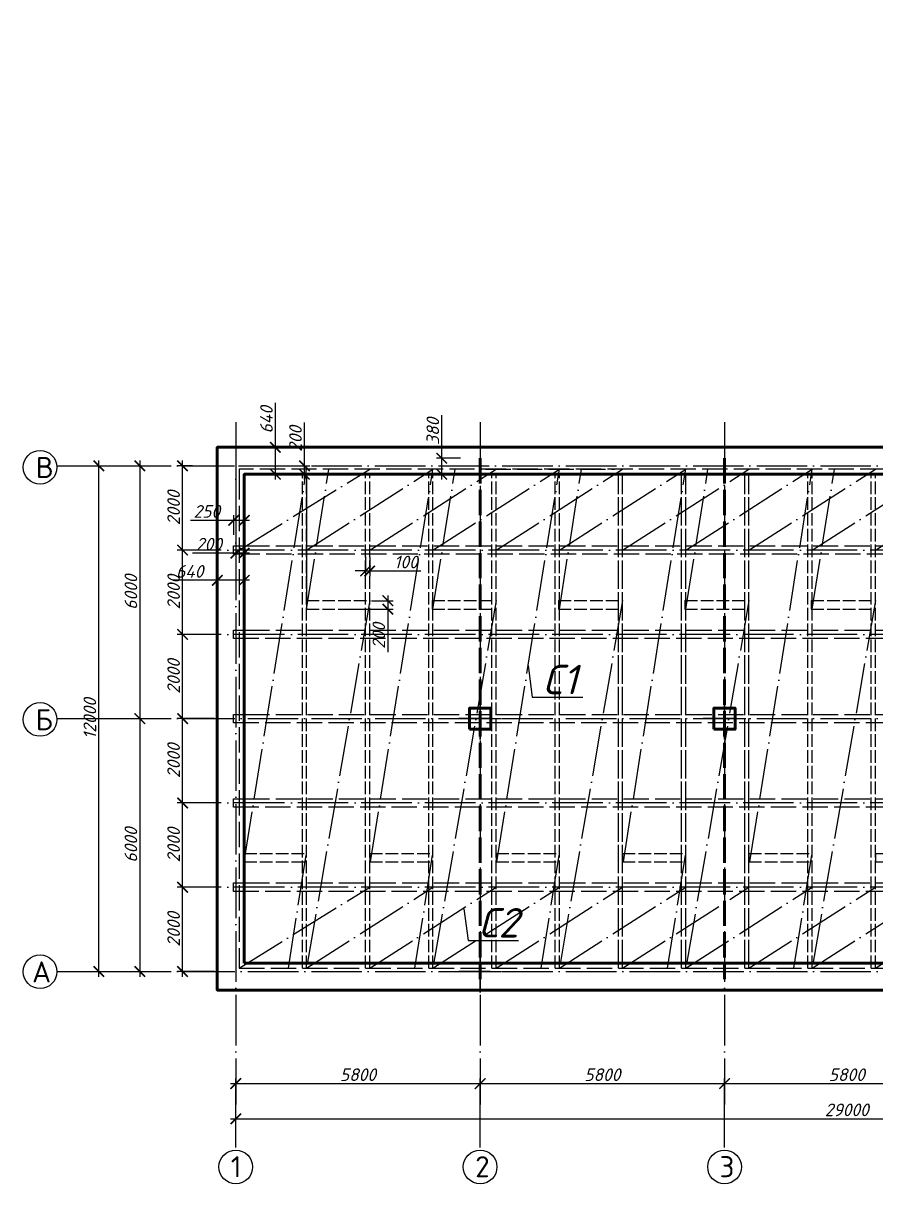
# Model space of a CAD drawing. Header units: millimetres. Extents: x -258556 to -95372, y 16759 to 83244.
# Drawn here: x -129344.4 to -129142.1, y 40886.6 to 41162 of the extents above; entities that cross this region are included whole.
import ezdxf

# ---------------------------------------------------------------- set-up
doc = ezdxf.new("R2010")
doc.units = ezdxf.units.MM
doc.header["$LTSCALE"] = 0.5
doc.linetypes.add('ACAD_ISO02W100', pattern=[15, 12, -3])
doc.linetypes.add('ACAD_ISO04W100', pattern=[30, 24, -3, 0, -3])
for name, color, linetype in [('оси', 7, 'ACAD_ISO04W100'), ('размеры', 7, 'Continuous'), ('Штриховка', 7, 'ACAD_ISO02W100')]:
    doc.layers.add(name, color=color, linetype=linetype)
doc.layers.add('ТОЛСТЫЕ', color=1, linetype='Continuous', lineweight=50)
doc.layers.add('ТОНКИЕе', color=7, linetype='Continuous', lineweight=25)
doc.styles.add('Наклонный', font='isocpeur.ttf', dxfattribs={"oblique": 15, "height": 3})
doc.styles.add('Наклонный 5', font='isocpeur.ttf', dxfattribs={"oblique": 15, "height": 7})
doc.dimstyles.new('СТРОИТЕЛЬНЫЙ', dxfattribs={"dimtxt": 3.5, "dimasz": 2.5, "dimexe": 1.25, "dimexo": 0.625, "dimtad": 1, "dimdec": 0, "dimlfac": 100, "dimdsep": 46, "dimtxsty": 'Наклонный', "dimblk1": 'ARCHTICK', "dimblk2": 'ARCHTICK', "dimsah": 1, "dimcen": 0, "dimdle": 1.25, "dimadec": 0, "dimazin": 0, "dimtfac": 0.75, "dimtdec": 0, "dimtmove": 0, "dimatfit": 3, "dimldrblk": 'ARCHTICK', "dimfxl": 1, "dimtolj": 1, "dimtzin": 0, "dimarcsym": 0})

# ---------------------------------------------------------------- blocks, each defined once
blk = doc.blocks.new('_ArchTick')
at = {"color": 0, "linetype": 'ByBlock', "const_width": 0.15}
blk.add_lwpolyline([(-0.5, -0.5), (0.5, 0.5)], dxfattribs=at)
blk = doc.blocks.new('*D661')
at = {"layer": 'Defpoints', "color": 0, "transparency": 16777216}
for p in [(-129245.06, 41058.77), (-129239.95, 41058.77), (-129239.95, 41054.97)]:
    blk.add_point(p, dxfattribs=at)
at = {"layer": 'размеры', "color": 0, "lineweight": -2, "transparency": 16777216}
for p, q in [((-129245.06, 41058.77), (-129245.06, 41069.03)), ((-129240.58, 41058.77), (-129246.31, 41058.77)), ((-129245.06, 41053.72), (-129245.06, 41058.77)), ((-129240.58, 41054.97), (-129246.31, 41054.97))]:
    blk.add_line(p, q, dxfattribs=at)
at = {"layer": 'размеры', "color": 0, "lineweight": -2, "transparency": 16777216, "xscale": 2.5, "yscale": 2.5, "zscale": 2.5}
for p, rotation in [((-129245.06, 41058.77), 90), ((-129245.06, 41054.97), 270)]:
    blk.add_blockref('_ArchTick', p, dxfattribs=dict(at, rotation=rotation))
at = {"layer": 'размеры', "color": 0, "transparency": 16777216, "insert": (-129247.18, 41065.15), "char_height": 3, "attachment_point": 5, "rotation": 90, "style": 'Наклонный'}
blk.add_mtext('\\A1;380', dxfattribs=at)
blk = doc.blocks.new('*D675')
at = {"layer": 'Defpoints', "color": 0, "transparency": 16777216}
for p in [(-129298.35, 41061.37), (-129284.55, 41061.37), (-129291.95, 41054.97)]:
    blk.add_point(p, dxfattribs=at)
at = {"layer": 'размеры', "color": 0, "lineweight": -2, "transparency": 16777216}
for p, q in [((-129284.55, 41061.37), (-129284.55, 41071.93)), ((-129297.73, 41061.37), (-129283.3, 41061.37)), ((-129284.55, 41053.72), (-129284.55, 41061.37)), ((-129291.33, 41054.97), (-129283.3, 41054.97))]:
    blk.add_line(p, q, dxfattribs=at)
at = {"layer": 'размеры', "color": 0, "lineweight": -2, "transparency": 16777216, "xscale": 2.5, "yscale": 2.5, "zscale": 2.5}
for p, rotation in [((-129284.55, 41061.37), 90), ((-129284.55, 41054.97), 270)]:
    blk.add_blockref('_ArchTick', p, dxfattribs=dict(at, rotation=rotation))
at = {"layer": 'размеры', "color": 0, "transparency": 16777216, "insert": (-129286.67, 41067.9), "char_height": 3, "attachment_point": 5, "rotation": 90, "style": 'Наклонный'}
blk.add_mtext('\\A1;640', dxfattribs=at)
blk = doc.blocks.new('*D676')
at = {"layer": 'Defpoints', "color": 0, "transparency": 16777216}
for p in [(-129293.95, 41056.97), (-129277.65, 41056.97), (-129291.33, 41054.97)]:
    blk.add_point(p, dxfattribs=at)
at = {"layer": 'размеры', "color": 0, "lineweight": -2, "transparency": 16777216}
for p, q in [((-129277.65, 41056.97), (-129277.65, 41067.23)), ((-129293.33, 41056.97), (-129276.4, 41056.97)), ((-129277.65, 41053.72), (-129277.65, 41056.97)), ((-129290.7, 41054.97), (-129276.4, 41054.97))]:
    blk.add_line(p, q, dxfattribs=at)
at = {"layer": 'размеры', "color": 0, "lineweight": -2, "transparency": 16777216, "xscale": 2.5, "yscale": 2.5, "zscale": 2.5}
for p, rotation in [((-129277.65, 41056.97), 90), ((-129277.65, 41054.97), 270)]:
    blk.add_blockref('_ArchTick', p, dxfattribs=dict(at, rotation=rotation))
at = {"layer": 'размеры', "color": 0, "transparency": 16777216, "insert": (-129279.77, 41063.35), "char_height": 3, "attachment_point": 5, "rotation": 90, "style": 'Наклонный'}
blk.add_mtext('\\A1;200', dxfattribs=at)
blk = doc.blocks.new('*D660')
at = {"layer": 'Defpoints', "color": 0, "transparency": 16777216}
for p in [(-129294.45, 41044.03), (-129294.45, 41039.97), (-129291.95, 41039.97)]:
    blk.add_point(p, dxfattribs=at)
at = {"layer": 'размеры', "color": 0, "lineweight": -2, "transparency": 16777216}
for p, q in [((-129294.45, 41044.03), (-129304.71, 41044.03)), ((-129294.45, 41040.6), (-129294.45, 41045.28)), ((-129290.7, 41044.03), (-129294.45, 41044.03)), ((-129291.95, 41040.6), (-129291.95, 41045.28))]:
    blk.add_line(p, q, dxfattribs=at)
at = {"layer": 'размеры', "color": 0, "lineweight": -2, "transparency": 16777216, "xscale": 2.5, "yscale": 2.5, "zscale": 2.5, "rotation": 180}
blk.add_blockref('_ArchTick', (-129294.45, 41044.03), dxfattribs=at)
at = {"layer": 'размеры', "color": 0, "lineweight": -2, "transparency": 16777216, "xscale": 2.5, "yscale": 2.5, "zscale": 2.5}
blk.add_blockref('_ArchTick', (-129291.95, 41044.03), dxfattribs=at)
at = {"layer": 'размеры', "color": 0, "transparency": 16777216, "insert": (-129300.83, 41046.16), "char_height": 3, "attachment_point": 5, "style": 'Наклонный'}
blk.add_mtext('\\A1;250', dxfattribs=at)
blk = doc.blocks.new('*D677')
at = {"layer": 'Defpoints', "color": 0, "transparency": 16777216}
for p in [(-129293.95, 41056.97), (-129291.95, 41054.97), (-129293.95, 41036.25)]:
    blk.add_point(p, dxfattribs=at)
at = {"layer": 'размеры', "color": 0, "lineweight": -2, "transparency": 16777216}
for p, q in [((-129293.95, 41056.35), (-129293.95, 41035)), ((-129291.95, 41054.35), (-129291.95, 41035)), ((-129293.95, 41036.25), (-129304.21, 41036.25)), ((-129290.7, 41036.25), (-129293.95, 41036.25))]:
    blk.add_line(p, q, dxfattribs=at)
at = {"layer": 'размеры', "color": 0, "lineweight": -2, "transparency": 16777216, "xscale": 2.5, "yscale": 2.5, "zscale": 2.5, "rotation": 180}
blk.add_blockref('_ArchTick', (-129293.95, 41036.25), dxfattribs=at)
at = {"layer": 'размеры', "color": 0, "lineweight": -2, "transparency": 16777216, "xscale": 2.5, "yscale": 2.5, "zscale": 2.5}
blk.add_blockref('_ArchTick', (-129291.95, 41036.25), dxfattribs=at)
at = {"layer": 'размеры', "color": 0, "transparency": 16777216, "insert": (-129300.33, 41038.38), "char_height": 3, "attachment_point": 5, "style": 'Наклонный'}
blk.add_mtext('\\A1;200', dxfattribs=at)
blk = doc.blocks.new('*D678')
at = {"layer": 'Defpoints', "color": 0, "transparency": 16777216}
for p in [(-129176.7, 41306.91), (-129171.29, 41306.91), (-129176.7, 41300.91), (-129298.35, 41056.97), (-129291.95, 41054.97), (-129298.35, 41029.8)]:
    blk.add_point(p, dxfattribs=at)
at = {"layer": 'размеры', "color": 0, "lineweight": -2, "transparency": 16777216}
for p, q in [((-129171.29, 41306.91), (-129171.29, 41327.74)), ((-129176.08, 41306.91), (-129170.04, 41306.91)), ((-129171.29, 41299.66), (-129171.29, 41306.91)), ((-129176.08, 41300.91), (-129170.04, 41300.91)), ((-129298.35, 41056.35), (-129298.35, 41028.55)), ((-129291.95, 41054.35), (-129291.95, 41028.55)), ((-129298.35, 41029.8), (-129308.91, 41029.8)), ((-129290.7, 41029.8), (-129298.35, 41029.8))]:
    blk.add_line(p, q, dxfattribs=at)
at = {"layer": 'размеры', "color": 0, "lineweight": -2, "transparency": 16777216, "xscale": 2.5, "yscale": 2.5, "zscale": 2.5}
for p, rotation in [((-129171.29, 41306.91), 90), ((-129171.29, 41300.91), 270), ((-129298.35, 41029.8), 180)]:
    blk.add_blockref('_ArchTick', p, dxfattribs=dict(at, rotation=rotation))
blk.add_blockref('_ArchTick', (-129291.95, 41029.8), dxfattribs=at)
at = {"layer": 'размеры', "color": 0, "transparency": 16777216, "insert": (-129173.42, 41318.58), "char_height": 3, "attachment_point": 5, "rotation": 90, "style": 'Наклонный'}
blk.add_mtext('\\A1;h{\\H0.7x;\\S^ глб;}=600', dxfattribs=at)
at = {"layer": 'размеры', "color": 0, "transparency": 16777216, "insert": (-129304.88, 41031.92), "char_height": 3, "attachment_point": 5, "style": 'Наклонный'}
blk.add_mtext('\\A1;640', dxfattribs=at)
blk = doc.blocks.new('*D667')
at = {"layer": 'Defpoints', "color": 0, "transparency": 16777216}
for p in [(-129235.95, 40910.36), (-129293.95, 40894.59), (-129235.95, 40894.59)]:
    blk.add_point(p, dxfattribs=at)
at = {"layer": 'размеры', "color": 0, "lineweight": -2, "transparency": 16777216}
for p, q in [((-129293.95, 40895.22), (-129293.95, 40911.61)), ((-129235.95, 40895.22), (-129235.95, 40911.61)), ((-129295.2, 40910.36), (-129234.7, 40910.36))]:
    blk.add_line(p, q, dxfattribs=at)
at = {"layer": 'размеры', "color": 0, "lineweight": -2, "transparency": 16777216, "xscale": 2.5, "yscale": 2.5, "zscale": 2.5, "rotation": 180}
blk.add_blockref('_ArchTick', (-129293.95, 40910.36), dxfattribs=at)
at = {"layer": 'размеры', "color": 0, "lineweight": -2, "transparency": 16777216, "xscale": 2.5, "yscale": 2.5, "zscale": 2.5}
blk.add_blockref('_ArchTick', (-129235.95, 40910.36), dxfattribs=at)
at = {"layer": 'размеры', "color": 0, "transparency": 16777216, "insert": (-129264.95, 40912.48), "char_height": 3, "attachment_point": 5, "style": 'Наклонный'}
blk.add_mtext('\\A1;5800', dxfattribs=at)
blk = doc.blocks.new('*D668')
at = {"layer": 'Defpoints', "color": 0, "transparency": 16777216}
for p in [(-129235.95, 40910.36), (-129177.95, 40910.36), (-129177.95, 40894.59)]:
    blk.add_point(p, dxfattribs=at)
at = {"layer": 'размеры', "color": 0, "lineweight": -2, "transparency": 16777216}
for p, q in [((-129235.95, 40910.98), (-129235.95, 40911.61)), ((-129177.95, 40895.22), (-129177.95, 40911.61)), ((-129237.2, 40910.36), (-129176.7, 40910.36))]:
    blk.add_line(p, q, dxfattribs=at)
at = {"layer": 'размеры', "color": 0, "lineweight": -2, "transparency": 16777216, "xscale": 2.5, "yscale": 2.5, "zscale": 2.5, "rotation": 180}
blk.add_blockref('_ArchTick', (-129235.95, 40910.36), dxfattribs=at)
at = {"layer": 'размеры', "color": 0, "lineweight": -2, "transparency": 16777216, "xscale": 2.5, "yscale": 2.5, "zscale": 2.5}
blk.add_blockref('_ArchTick', (-129177.95, 40910.36), dxfattribs=at)
at = {"layer": 'размеры', "color": 0, "transparency": 16777216, "insert": (-129206.95, 40912.48), "char_height": 3, "attachment_point": 5, "style": 'Наклонный'}
blk.add_mtext('\\A1;5800', dxfattribs=at)
blk = doc.blocks.new('*D669')
at = {"layer": 'Defpoints', "color": 0, "transparency": 16777216}
for p in [(-129119.95, 40910.36), (-129177.95, 40900.57), (-129119.95, 40894.59)]:
    blk.add_point(p, dxfattribs=at)
at = {"layer": 'размеры', "color": 0, "lineweight": -2, "transparency": 16777216}
for p, q in [((-129177.95, 40901.2), (-129177.95, 40911.61)), ((-129119.95, 40895.22), (-129119.95, 40911.61)), ((-129179.2, 40910.36), (-129118.7, 40910.36))]:
    blk.add_line(p, q, dxfattribs=at)
at = {"layer": 'размеры', "color": 0, "lineweight": -2, "transparency": 16777216, "xscale": 2.5, "yscale": 2.5, "zscale": 2.5, "rotation": 180}
blk.add_blockref('_ArchTick', (-129177.95, 40910.36), dxfattribs=at)
at = {"layer": 'размеры', "color": 0, "lineweight": -2, "transparency": 16777216, "xscale": 2.5, "yscale": 2.5, "zscale": 2.5}
blk.add_blockref('_ArchTick', (-129119.95, 40910.36), dxfattribs=at)
at = {"layer": 'размеры', "color": 0, "transparency": 16777216, "insert": (-129148.95, 40912.48), "char_height": 3, "attachment_point": 5, "style": 'Наклонный'}
blk.add_mtext('\\A1;5800', dxfattribs=at)
blk = doc.blocks.new('*D681')
at = {"layer": 'Defpoints', "color": 0, "transparency": 16777216}
for p in [(-129336.41, 41056.97), (-129336.4, 40996.97), (-129316.72, 40996.97)]:
    blk.add_point(p, dxfattribs=at)
at = {"layer": 'размеры', "color": 0, "lineweight": -2, "transparency": 16777216}
for p, q in [((-129335.79, 41056.97), (-129315.47, 41056.97)), ((-129316.72, 41058.22), (-129316.72, 40995.72)), ((-129335.78, 40996.97), (-129315.47, 40996.97))]:
    blk.add_line(p, q, dxfattribs=at)
at = {"layer": 'размеры', "color": 0, "lineweight": -2, "transparency": 16777216, "xscale": 2.5, "yscale": 2.5, "zscale": 2.5}
for p, rotation in [((-129316.72, 41056.97), 90), ((-129316.72, 40996.97), 270)]:
    blk.add_blockref('_ArchTick', p, dxfattribs=dict(at, rotation=rotation))
at = {"layer": 'размеры', "color": 0, "transparency": 16777216, "insert": (-129318.84, 41026.97), "char_height": 3, "attachment_point": 5, "rotation": 90, "style": 'Наклонный'}
blk.add_mtext('\\A1;6000', dxfattribs=at)
blk = doc.blocks.new('*D682')
at = {"layer": 'Defpoints', "color": 0, "transparency": 16777216}
for p in [(-129336.4, 40996.97), (-129336.4, 40936.97), (-129316.72, 40936.97)]:
    blk.add_point(p, dxfattribs=at)
at = {"layer": 'размеры', "color": 0, "lineweight": -2, "transparency": 16777216}
for p, q in [((-129335.78, 40996.97), (-129315.47, 40996.97)), ((-129316.72, 40998.22), (-129316.72, 40935.72)), ((-129335.77, 40936.97), (-129315.47, 40936.97))]:
    blk.add_line(p, q, dxfattribs=at)
at = {"layer": 'размеры', "color": 0, "lineweight": -2, "transparency": 16777216, "xscale": 2.5, "yscale": 2.5, "zscale": 2.5}
for p, rotation in [((-129316.72, 40996.97), 90), ((-129316.72, 40936.97), 270)]:
    blk.add_blockref('_ArchTick', p, dxfattribs=dict(at, rotation=rotation))
at = {"layer": 'размеры', "color": 0, "transparency": 16777216, "insert": (-129318.84, 40966.97), "char_height": 3, "attachment_point": 5, "rotation": 90, "style": 'Наклонный'}
blk.add_mtext('\\A1;6000', dxfattribs=at)
blk = doc.blocks.new('*D674')
at = {"layer": 'Defpoints', "color": 0, "transparency": 16777216}
for p in [(-129003.95, 40902.01), (-129293.95, 40894.59), (-129003.95, 40894.59)]:
    blk.add_point(p, dxfattribs=at)
at = {"layer": 'размеры', "color": 0, "lineweight": -2, "transparency": 16777216}
for p, q in [((-129293.95, 40895.22), (-129293.95, 40903.26)), ((-129003.95, 40895.22), (-129003.95, 40903.26)), ((-129295.2, 40902.01), (-129002.7, 40902.01))]:
    blk.add_line(p, q, dxfattribs=at)
at = {"layer": 'размеры', "color": 0, "lineweight": -2, "transparency": 16777216, "xscale": 2.5, "yscale": 2.5, "zscale": 2.5, "rotation": 180}
blk.add_blockref('_ArchTick', (-129293.95, 40902.01), dxfattribs=at)
at = {"layer": 'размеры', "color": 0, "lineweight": -2, "transparency": 16777216, "xscale": 2.5, "yscale": 2.5, "zscale": 2.5}
blk.add_blockref('_ArchTick', (-129003.95, 40902.01), dxfattribs=at)
at = {"layer": 'размеры', "color": 0, "transparency": 16777216, "insert": (-129148.95, 40904.13), "char_height": 3, "attachment_point": 5, "style": 'Наклонный'}
blk.add_mtext('\\A1;29000', dxfattribs=at)
blk = doc.blocks.new('*D683')
at = {"layer": 'Defpoints', "color": 0, "transparency": 16777216}
for p in [(-129336.41, 41056.97), (-129326.46, 41056.97), (-129262.35, 41024.97), (-129269.75, 41022.97), (-129257.87, 41022.97), (-129336.4, 40936.97)]:
    blk.add_point(p, dxfattribs=at)
at = {"layer": 'размеры', "color": 0, "lineweight": -2, "transparency": 16777216}
for p, q in [((-129335.79, 41056.97), (-129325.21, 41056.97)), ((-129326.46, 40935.72), (-129326.46, 41058.22)), ((-129257.87, 41026.22), (-129257.87, 41022.97)), ((-129261.73, 41024.97), (-129256.62, 41024.97)), ((-129269.13, 41022.97), (-129256.62, 41022.97)), ((-129257.87, 41022.97), (-129257.87, 41012.72)), ((-129335.77, 40936.97), (-129325.21, 40936.97))]:
    blk.add_line(p, q, dxfattribs=at)
at = {"layer": 'размеры', "color": 0, "lineweight": -2, "transparency": 16777216, "xscale": 2.5, "yscale": 2.5, "zscale": 2.5}
for p, rotation in [((-129326.46, 41056.97), 90), ((-129257.87, 41024.97), 90), ((-129257.87, 41022.97), 270), ((-129326.46, 40936.97), 270)]:
    blk.add_blockref('_ArchTick', p, dxfattribs=dict(at, rotation=rotation))
at = {"layer": 'размеры', "color": 0, "transparency": 16777216, "char_height": 3, "attachment_point": 5, "rotation": 90, "style": 'Наклонный'}
for s, insert in [('\\A1;200', (-129260, 41016.6)), ('\\A1;12000', (-129328.58, 40996.97))]:
    blk.add_mtext(s, dxfattribs=dict(at, insert=insert))
blk = doc.blocks.new('*D686')
at = {"layer": 'Defpoints', "color": 0, "transparency": 16777216}
for p in [(-129306.57, 40956.97), (-129303.57, 40956.97), (-129298.35, 40936.97)]:
    blk.add_point(p, dxfattribs=at)
at = {"layer": 'размеры', "color": 0, "lineweight": -2, "transparency": 16777216}
for p, q in [((-129306.57, 40935.72), (-129306.57, 40958.22)), ((-129304.19, 40956.97), (-129307.82, 40956.97)), ((-129298.98, 40936.97), (-129307.82, 40936.97))]:
    blk.add_line(p, q, dxfattribs=at)
at = {"layer": 'размеры', "color": 0, "lineweight": -2, "transparency": 16777216, "xscale": 2.5, "yscale": 2.5, "zscale": 2.5}
for p, rotation in [((-129306.57, 40956.97), 90), ((-129306.57, 40936.97), 270)]:
    blk.add_blockref('_ArchTick', p, dxfattribs=dict(at, rotation=rotation))
at = {"layer": 'размеры', "color": 0, "transparency": 16777216, "insert": (-129308.7, 40946.97), "char_height": 3, "attachment_point": 5, "rotation": 90, "style": 'Наклонный'}
blk.add_mtext('\\A1;2000', dxfattribs=at)
blk = doc.blocks.new('*D665')
at = {"layer": 'Defpoints', "color": 0, "transparency": 16777216}
for p in [(-129306.57, 40976.97), (-129303.57, 40976.97), (-129298.35, 40956.97)]:
    blk.add_point(p, dxfattribs=at)
at = {"layer": 'размеры', "color": 0, "lineweight": -2, "transparency": 16777216}
for p, q in [((-129304.19, 40976.97), (-129307.82, 40976.97)), ((-129306.57, 40955.72), (-129306.57, 40978.22)), ((-129298.98, 40956.97), (-129307.82, 40956.97))]:
    blk.add_line(p, q, dxfattribs=at)
at = {"layer": 'размеры', "color": 0, "lineweight": -2, "transparency": 16777216, "xscale": 2.5, "yscale": 2.5, "zscale": 2.5}
for p, rotation in [((-129306.57, 40976.97), 90), ((-129306.57, 40956.97), 270)]:
    blk.add_blockref('_ArchTick', p, dxfattribs=dict(at, rotation=rotation))
at = {"layer": 'размеры', "color": 0, "transparency": 16777216, "insert": (-129308.7, 40966.97), "char_height": 3, "attachment_point": 5, "rotation": 90, "style": 'Наклонный'}
blk.add_mtext('\\A1;2000', dxfattribs=at)
blk = doc.blocks.new('*D666')
at = {"layer": 'Defpoints', "color": 0, "transparency": 16777216}
for p in [(-129306.57, 40996.97), (-129303.57, 40996.97), (-129298.35, 40976.97)]:
    blk.add_point(p, dxfattribs=at)
at = {"layer": 'размеры', "color": 0, "lineweight": -2, "transparency": 16777216}
for p, q in [((-129304.19, 40996.97), (-129307.82, 40996.97)), ((-129306.57, 40975.72), (-129306.57, 40998.22)), ((-129298.98, 40976.97), (-129307.82, 40976.97))]:
    blk.add_line(p, q, dxfattribs=at)
at = {"layer": 'размеры', "color": 0, "lineweight": -2, "transparency": 16777216, "xscale": 2.5, "yscale": 2.5, "zscale": 2.5}
for p, rotation in [((-129306.57, 40996.97), 90), ((-129306.57, 40976.97), 270)]:
    blk.add_blockref('_ArchTick', p, dxfattribs=dict(at, rotation=rotation))
at = {"layer": 'размеры', "color": 0, "transparency": 16777216, "insert": (-129308.7, 40986.97), "char_height": 3, "attachment_point": 5, "rotation": 90, "style": 'Наклонный'}
blk.add_mtext('\\A1;2000', dxfattribs=at)
blk = doc.blocks.new('*D662')
at = {"layer": 'Defpoints', "color": 0, "transparency": 16777216}
for p in [(-129306.57, 41016.97), (-129303.57, 41016.97), (-129298.35, 40996.97)]:
    blk.add_point(p, dxfattribs=at)
at = {"layer": 'размеры', "color": 0, "lineweight": -2, "transparency": 16777216}
for p, q in [((-129306.57, 40995.72), (-129306.57, 41018.22)), ((-129304.19, 41016.97), (-129307.82, 41016.97)), ((-129298.98, 40996.97), (-129307.82, 40996.97))]:
    blk.add_line(p, q, dxfattribs=at)
at = {"layer": 'размеры', "color": 0, "lineweight": -2, "transparency": 16777216, "xscale": 2.5, "yscale": 2.5, "zscale": 2.5}
for p, rotation in [((-129306.57, 41016.97), 90), ((-129306.57, 40996.97), 270)]:
    blk.add_blockref('_ArchTick', p, dxfattribs=dict(at, rotation=rotation))
at = {"layer": 'размеры', "color": 0, "transparency": 16777216, "insert": (-129308.7, 41006.97), "char_height": 3, "attachment_point": 5, "rotation": 90, "style": 'Наклонный'}
blk.add_mtext('\\A1;2000', dxfattribs=at)
blk = doc.blocks.new('*D663')
at = {"layer": 'Defpoints', "color": 0, "transparency": 16777216}
for p in [(-129306.57, 41036.97), (-129303.57, 41036.97), (-129298.35, 41016.97)]:
    blk.add_point(p, dxfattribs=at)
at = {"layer": 'размеры', "color": 0, "lineweight": -2, "transparency": 16777216}
for p, q in [((-129306.57, 41015.72), (-129306.57, 41038.22)), ((-129304.19, 41036.97), (-129307.82, 41036.97)), ((-129298.98, 41016.97), (-129307.82, 41016.97))]:
    blk.add_line(p, q, dxfattribs=at)
at = {"layer": 'размеры', "color": 0, "lineweight": -2, "transparency": 16777216, "xscale": 2.5, "yscale": 2.5, "zscale": 2.5}
for p, rotation in [((-129306.57, 41036.97), 90), ((-129306.57, 41016.97), 270)]:
    blk.add_blockref('_ArchTick', p, dxfattribs=dict(at, rotation=rotation))
at = {"layer": 'размеры', "color": 0, "transparency": 16777216, "insert": (-129308.7, 41026.97), "char_height": 3, "attachment_point": 5, "rotation": 90, "style": 'Наклонный'}
blk.add_mtext('\\A1;2000', dxfattribs=at)
blk = doc.blocks.new('*D664')
at = {"layer": 'Defpoints', "color": 0, "transparency": 16777216}
for p in [(-129306.57, 41056.97), (-129303.57, 41056.97), (-129298.35, 41036.97)]:
    blk.add_point(p, dxfattribs=at)
at = {"layer": 'размеры', "color": 0, "lineweight": -2, "transparency": 16777216}
for p, q in [((-129304.19, 41056.97), (-129307.82, 41056.97)), ((-129306.57, 41035.72), (-129306.57, 41058.22)), ((-129298.98, 41036.97), (-129307.82, 41036.97))]:
    blk.add_line(p, q, dxfattribs=at)
at = {"layer": 'размеры', "color": 0, "lineweight": -2, "transparency": 16777216, "xscale": 2.5, "yscale": 2.5, "zscale": 2.5}
for p, rotation in [((-129306.57, 41056.97), 90), ((-129306.57, 41036.97), 270)]:
    blk.add_blockref('_ArchTick', p, dxfattribs=dict(at, rotation=rotation))
at = {"layer": 'размеры', "color": 0, "transparency": 16777216, "insert": (-129308.7, 41046.97), "char_height": 3, "attachment_point": 5, "rotation": 90, "style": 'Наклонный'}
blk.add_mtext('\\A1;2000', dxfattribs=at)
blk = doc.blocks.new('*D684')
at = {"layer": 'Defpoints', "color": 0, "transparency": 16777216}
for p in [(-129263.15, 41035.97), (-129262.15, 41035.97), (-129262.15, 41032.02)]:
    blk.add_point(p, dxfattribs=at)
at = {"layer": 'размеры', "color": 0, "lineweight": -2, "transparency": 16777216}
for p, q in [((-129263.15, 41035.35), (-129263.15, 41030.77)), ((-129262.15, 41035.35), (-129262.15, 41030.77)), ((-129263.15, 41032.02), (-129265.65, 41032.02)), ((-129263.15, 41032.02), (-129262.15, 41032.02)), ((-129262.15, 41032.02), (-129250, 41032.02))]:
    blk.add_line(p, q, dxfattribs=at)
at = {"layer": 'размеры', "color": 0, "lineweight": -2, "transparency": 16777216, "xscale": 2.5, "yscale": 2.5, "zscale": 2.5}
blk.add_blockref('_ArchTick', (-129263.15, 41032.02), dxfattribs=at)
at = {"layer": 'размеры', "color": 0, "lineweight": -2, "transparency": 16777216, "xscale": 2.5, "yscale": 2.5, "zscale": 2.5, "rotation": 180}
blk.add_blockref('_ArchTick', (-129262.15, 41032.02), dxfattribs=at)
at = {"layer": 'размеры', "color": 0, "transparency": 16777216, "insert": (-129253.58, 41034.14), "char_height": 3, "attachment_point": 5, "style": 'Наклонный'}
blk.add_mtext('\\A1;100', dxfattribs=at)

msp = doc.modelspace()

# ---------------------------------------------------------------- linework, layer by layer
at = {"layer": 'оси', "color": 0}
for points in [[(-129293.953043, 41067.311468), (-129293.953043, 40905.436978)], [(-129235.953043, 41067.311468), (-129235.953043, 40905.436978)], [(-129235.953043, 41067.311468), (-129235.953043, 40905.436978)], [(-129177.953043, 41067.311468), (-129177.953043, 40905.436978)], [(-129177.953043, 41067.311468), (-129177.953043, 40905.436978)], [(-129336.413966, 41056.974028), (-128991.577082, 41056.974028)], [(-129293.153043, 41036.974028), (-129262.153043, 41056.174028)], [(-129291.953043, 40962.974028), (-129277.153043, 41056.174028)], [(-129277.153043, 41022.974028), (-129271.88094, 41056.174028)], [(-129277.153043, 41036.974028), (-129247.153043, 41056.174028)], [(-129262.153043, 41036.974028), (-129232.153043, 41056.174028)], [(-129261.953043, 40962.974028), (-129247.153043, 41056.174028)], [(-129247.153043, 41022.974028), (-129241.88094, 41056.174028)], [(-129247.153043, 41036.974028), (-129217.153043, 41056.174028)], [(-129232.153043, 41036.974028), (-129202.153043, 41056.174028)], [(-129231.953043, 40962.974028), (-129217.153043, 41056.174028)], [(-129217.153043, 41022.974028), (-129211.88094, 41056.174028)], [(-129217.153043, 41036.974028), (-129187.153043, 41056.174028)], [(-129202.153043, 41036.974028), (-129172.153043, 41056.174028)], [(-129201.953043, 40962.974028), (-129187.153043, 41056.174028)], [(-129187.153043, 41022.974028), (-129181.88094, 41056.174028)], [(-129187.153043, 41036.974028), (-129157.153043, 41056.174028)], [(-129172.153043, 41036.974028), (-129142.153043, 41056.174028)], [(-129171.953043, 40962.974028), (-129157.153043, 41056.174028)], [(-129157.153043, 41022.974028), (-129151.88094, 41056.174028)], [(-129157.153043, 41036.974028), (-129127.153043, 41056.174028)], [(-129142.153043, 41036.974028), (-129112.153043, 41056.174028)], [(-129003.453043, 41036.974028), (-128995.453043, 41036.974028), (-129303.565955, 41036.974028)], [(-129262.153043, 41024.974028), (-129277.153043, 40937.774028)], [(-129232.153043, 41024.974028), (-129247.153043, 40937.774028)], [(-129202.153043, 41024.974028), (-129217.153043, 40937.774028)], [(-129172.153043, 41024.974028), (-129187.153043, 40937.774028)], [(-129142.153043, 41024.974028), (-129157.153043, 40937.774028)], [(-129003.453043, 41016.974028), (-128995.453043, 41016.974028), (-129303.565955, 41016.974028)], [(-129224.553043, 41009.574028), (-129223.570599, 41002.032689), (-129210.91742, 41002.032689)], [(-129336.4032, 40996.974028), (-128991.577082, 40996.974028)], [(-129003.453043, 40976.974028), (-128995.453043, 40976.974028), (-129303.565955, 40976.974028)], [(-129281.472356, 40937.774028), (-129277.153043, 40964.974028)], [(-129251.472356, 40937.774028), (-129247.153043, 40964.974028)], [(-129221.472356, 40937.774028), (-129217.153043, 40964.974028)], [(-129191.472356, 40937.774028), (-129187.153043, 40964.974028)], [(-129161.472356, 40937.774028), (-129157.153043, 40964.974028)], [(-129003.453043, 40956.974028), (-128995.453043, 40956.974028), (-129303.565955, 40956.974028)], [(-129293.153043, 40937.774028), (-129262.153043, 40956.974028)], [(-129277.153043, 40937.774028), (-129247.153043, 40956.974028)], [(-129262.153043, 40937.774028), (-129232.153043, 40956.974028)], [(-129247.153043, 40937.774028), (-129217.153043, 40956.974028)], [(-129232.153043, 40937.774028), (-129202.153043, 40956.974028)], [(-129217.153043, 40937.774028), (-129187.153043, 40956.974028)], [(-129202.153043, 40937.774028), (-129172.153043, 40956.974028)], [(-129187.153043, 40937.774028), (-129157.153043, 40956.974028)], [(-129172.153043, 40937.774028), (-129142.153043, 40956.974028)], [(-129157.153043, 40937.774028), (-129127.153043, 40956.974028)], [(-129142.153043, 40937.774028), (-129112.153043, 40956.974028)], [(-129239.809071, 40951.854639), (-129238.826626, 40944.3133), (-129226.173447, 40944.3133)], [(-129336.39882, 40936.974028), (-128991.577082, 40936.974028)]]:
    msp.add_lwpolyline(points, dxfattribs=at)
at = {"layer": 'ТОЛСТЫЕ', "color": 0}
for points in [[(-129298.353043, 40936.974028), (-129298.353043, 40936.974028), (-129298.353043, 41056.974028), (-129298.353043, 41061.374028), (-129003.953043, 41061.374028), (-128999.553043, 41061.374028), (-128999.93796, 40936.974028), (-128999.93796, 40932.574028), (-129298.353043, 40932.574028), (-129298.353043, 40936.974028)], [(-129291.953043, 40938.974028), (-129291.953043, 40938.974028), (-129291.953043, 41054.974028), (-129291.953043, 41054.974028), (-129005.953043, 41054.974028), (-129005.953043, 41054.974028), (-129005.953043, 41054.974028), (-129005.953043, 40938.974028), (-129005.953043, 40938.974028), (-129005.953043, 40938.974028), (-129291.953043, 40938.974028)], [(-129238.453043, 40994.474028), (-129238.453043, 40999.474028), (-129233.453043, 40999.474028), (-129233.453043, 40994.474028), (-129238.453043, 40994.474028)], [(-129180.453043, 40994.474028), (-129180.453043, 40999.474028), (-129175.453043, 40999.474028), (-129175.453043, 40994.474028), (-129180.453043, 40994.474028)]]:
    msp.add_lwpolyline(points, dxfattribs=at)
at = {"layer": 'ТОЛСТЫЕ', "color": 0, "linetype": 'ACAD_ISO02W100'}
for points in [[(-129235.953043, 41058.774028), (-129235.953043, 40938.974028), (-129235.953043, 40935.174028)], [(-129177.953043, 41058.774028), (-129177.953043, 40938.974028), (-129177.953043, 40935.174028)]]:
    msp.add_lwpolyline(points, dxfattribs=at)
at = {"layer": 'ТОНКИЕе', "color": 0}
for points in [[(-129235.953043, 41058.774028), (-129235.953043, 41057.817184)], [(-129277.153043, 41054.974028), (-129277.153043, 41024.974028), (-129275.034935, 41024.974028)], [(-129235.953043, 40994.474028), (-129235.953043, 40991.989234), (-129235.953043, 41001.594667)], [(-129177.953043, 40994.474028), (-129177.953043, 40991.989234), (-129177.953043, 41001.594667)], [(-129233.593033, 40996.974028), (-129240.995248, 40996.974028), (-129230.910838, 40996.974028)], [(-129175.593033, 40996.974028), (-129182.995248, 40996.974028), (-129172.910838, 40996.974028)], [(-129235.953043, 40934.474028), (-129235.953043, 40931.989234), (-129235.953043, 40941.594667)], [(-129233.593033, 40936.974028), (-129240.995248, 40936.974028), (-129230.910838, 40936.974028)]]:
    msp.add_lwpolyline(points, dxfattribs=at)
at = {"layer": 'ТОНКИЕе', "color": 0, "linetype": 'ACAD_ISO02W100'}
for points in [[(-129293.153043, 41054.974028), (-129293.153043, 41054.974028), (-129293.153043, 40938.974028), (-129293.153043, 40937.774028), (-129005.953043, 40937.774028), (-129004.753043, 40937.774028), (-129004.753043, 41054.974028), (-129004.753043, 41056.174028), (-129293.153043, 41056.174028), (-129293.153043, 41054.974028)], [(-129203.153043, 40937.774028), (-129203.153043, 40937.774028), (-129203.153043, 41054.974028)], [(-129203.153043, 40937.774028), (-129202.153043, 40937.774028), (-129202.153043, 41054.974028)], [(-129188.153043, 40937.774028), (-129188.153043, 40937.774028), (-129188.153043, 41054.974028)], [(-129188.153043, 40937.774028), (-129187.153043, 40937.774028), (-129187.153043, 41054.974028)], [(-129173.153043, 40937.774028), (-129173.153043, 40937.774028), (-129173.153043, 41054.974028)], [(-129173.153043, 40937.774028), (-129172.153043, 40937.774028), (-129172.153043, 41054.974028)]]:
    msp.add_lwpolyline(points, dxfattribs=at)
at = {"layer": 'ТОНКИЕе', "color": 0, "linetype": 'ACAD_ISO02W100', "ltscale": 0.5}
for points in [[(-129278.153043, 40937.774028), (-129278.153043, 40937.774028), (-129278.153043, 41054.974028)], [(-129278.153043, 40937.774028), (-129277.153043, 40937.774028), (-129277.153043, 41054.974028)], [(-129263.153043, 40937.774028), (-129263.153043, 40937.774028), (-129263.153043, 41054.974028)], [(-129263.153043, 40937.774028), (-129262.153043, 40937.774028), (-129262.153043, 41054.974028)], [(-129248.153043, 40937.774028), (-129248.153043, 40937.774028), (-129248.153043, 41054.974028)], [(-129248.153043, 40937.774028), (-129247.153043, 40937.774028), (-129247.153043, 41054.974028)], [(-129248.153043, 40937.774028), (-129248.153043, 40937.774028), (-129248.153043, 41054.974028)], [(-129248.153043, 40937.774028), (-129247.153043, 40937.774028), (-129247.153043, 41054.974028)], [(-129233.153043, 40937.774028), (-129233.153043, 40937.774028), (-129233.153043, 41054.974028)], [(-129233.153043, 40937.774028), (-129232.153043, 40937.774028), (-129232.153043, 41054.974028)], [(-129233.153043, 40937.774028), (-129233.153043, 40937.774028), (-129233.153043, 41054.974028)], [(-129233.153043, 40937.774028), (-129232.153043, 40937.774028), (-129232.153043, 41054.974028)], [(-129218.153043, 40937.774028), (-129218.153043, 40937.774028), (-129218.153043, 41054.974028)], [(-129218.153043, 40937.774028), (-129217.153043, 40937.774028), (-129217.153043, 41054.974028)], [(-129218.153043, 40937.774028), (-129218.153043, 40937.774028), (-129218.153043, 41054.974028)], [(-129218.153043, 40937.774028), (-129217.153043, 40937.774028), (-129217.153043, 41054.974028)], [(-129203.153043, 40937.774028), (-129203.153043, 40937.774028), (-129203.153043, 41054.974028)], [(-129203.153043, 40937.774028), (-129202.153043, 40937.774028), (-129202.153043, 41054.974028)], [(-129188.153043, 40937.774028), (-129188.153043, 40937.774028), (-129188.153043, 41054.974028)], [(-129188.153043, 40937.774028), (-129187.153043, 40937.774028), (-129187.153043, 41054.974028)], [(-129173.153043, 40937.774028), (-129173.153043, 40937.774028), (-129173.153043, 41054.974028)], [(-129173.153043, 40937.774028), (-129172.153043, 40937.774028), (-129172.153043, 41054.974028)], [(-129158.153043, 40937.774028), (-129158.153043, 40937.774028), (-129158.153043, 41054.974028)], [(-129158.153043, 40937.774028), (-129157.153043, 40937.774028), (-129157.153043, 41054.974028)], [(-129158.153043, 40937.774028), (-129158.153043, 40937.774028), (-129158.153043, 41054.974028)], [(-129158.153043, 40937.774028), (-129157.153043, 40937.774028), (-129157.153043, 41054.974028)], [(-129143.153043, 40937.774028), (-129143.153043, 40937.774028), (-129143.153043, 41054.974028)], [(-129143.153043, 40937.774028), (-129142.153043, 40937.774028), (-129142.153043, 41054.974028)], [(-129143.153043, 40937.774028), (-129143.153043, 40937.774028), (-129143.153043, 41054.974028)], [(-129143.153043, 40937.774028), (-129142.153043, 40937.774028), (-129142.153043, 41054.974028)], [(-129277.153043, 41024.974028), (-129277.153043, 41024.974028), (-129262.353043, 41024.974028)], [(-129277.153043, 41024.974028), (-129277.153043, 41022.974028), (-129262.353043, 41022.974028)], [(-129247.353043, 41024.974028), (-129247.353043, 41024.974028), (-129232.553043, 41024.974028)], [(-129247.353043, 41024.974028), (-129247.353043, 41022.974028), (-129232.553043, 41022.974028)], [(-129217.353043, 41024.974028), (-129217.353043, 41024.974028), (-129202.553043, 41024.974028)], [(-129217.353043, 41024.974028), (-129217.353043, 41022.974028), (-129202.553043, 41022.974028)], [(-129187.353043, 41024.974028), (-129187.353043, 41024.974028), (-129172.553043, 41024.974028)], [(-129187.353043, 41024.974028), (-129187.353043, 41022.974028), (-129172.553043, 41022.974028)], [(-129157.353043, 41024.974028), (-129157.353043, 41024.974028), (-129142.553043, 41024.974028)], [(-129157.353043, 41024.974028), (-129157.353043, 41022.974028), (-129142.553043, 41022.974028)], [(-129291.953043, 40964.974028), (-129291.953043, 40964.974028), (-129277.153043, 40964.974028)], [(-129291.953043, 40964.974028), (-129291.953043, 40962.974028), (-129277.153043, 40962.974028)], [(-129262.153043, 40964.974028), (-129262.153043, 40964.974028), (-129247.353043, 40964.974028)], [(-129262.153043, 40964.974028), (-129262.153043, 40962.974028), (-129247.353043, 40962.974028)], [(-129232.153043, 40964.974028), (-129232.153043, 40964.974028), (-129217.353043, 40964.974028)], [(-129232.153043, 40964.974028), (-129232.153043, 40962.974028), (-129217.353043, 40962.974028)], [(-129202.153043, 40964.974028), (-129202.153043, 40964.974028), (-129187.353043, 40964.974028)], [(-129202.153043, 40964.974028), (-129202.153043, 40962.974028), (-129187.353043, 40962.974028)], [(-129172.153043, 40964.974028), (-129172.153043, 40964.974028), (-129157.353043, 40964.974028)], [(-129172.153043, 40964.974028), (-129172.153043, 40962.974028), (-129157.353043, 40962.974028)], [(-129142.153043, 40964.974028), (-129142.153043, 40964.974028), (-129127.353043, 40964.974028)], [(-129142.153043, 40964.974028), (-129142.153043, 40962.974028), (-129127.353043, 40962.974028)]]:
    msp.add_lwpolyline(points, dxfattribs=at)
at = {"layer": 'ТОНКИЕе', "color": 0}
for centre in [(-129340.398415, 41056.621652), (-129340.398415, 40996.778441), (-129340.398415, 40936.917113), (-129293.953043, 40890.591338), (-129235.953043, 40890.591338), (-129177.953043, 40890.591338)]:
    msp.add_circle(centre, 4, dxfattribs=at)
at = {"layer": 'Штриховка', "color": 0}
for points in [[(-129234.703043, 41056.174028), (-129204.098946, 41056.174028)], [(-129291.953043, 41036.974028), (-129291.953043, 41037.974028), (-129063.203043, 41037.974028), (-129063.203043, 41037.974028), (-129063.203043, 41035.974028), (-129291.953043, 41035.974028), (-129294.453043, 41035.974028), (-129294.453043, 41037.974028), (-129291.953043, 41037.974028)], [(-129291.953043, 41016.974028), (-129291.953043, 41017.974028), (-129005.953043, 41017.974028), (-129003.453043, 41017.974028), (-129003.453043, 41015.974028), (-129291.953043, 41015.974028), (-129294.453043, 41015.974028), (-129294.453043, 41017.974028), (-129291.953043, 41017.974028)], [(-129291.953043, 40996.974028), (-129291.953043, 40997.974028), (-129005.953043, 40997.974028), (-129003.453043, 40997.974028), (-129003.453043, 40995.974028), (-129291.953043, 40995.974028), (-129294.453043, 40995.974028), (-129294.453043, 40997.974028), (-129291.953043, 40997.974028)], [(-129291.953043, 40976.974028), (-129291.953043, 40977.974028), (-129005.953043, 40977.974028), (-129003.453043, 40977.974028), (-129003.453043, 40975.974028), (-129291.953043, 40975.974028), (-129294.453043, 40975.974028), (-129294.453043, 40977.974028), (-129291.953043, 40977.974028)], [(-129291.953043, 40956.974028), (-129291.953043, 40957.974028), (-129005.953043, 40957.974028), (-129003.453043, 40957.974028), (-129003.453043, 40955.974028), (-129291.953043, 40955.974028), (-129294.453043, 40955.974028), (-129294.453043, 40957.974028), (-129291.953043, 40957.974028)]]:
    msp.add_lwpolyline(points, dxfattribs=at)

# ---------------------------------------------------------------- texts
at = {"layer": 'оси', "color": 0, "char_height": 7, "attachment_point": 1, "style": 'Наклонный 5'}
for s, insert in [('С1', (-129221.069286, 41009.751272)), ('С2', (-129236.325314, 40952.031883))]:
    msp.add_mtext_dynamic_manual_height_columns(s, width=3.91624315, gutter_width=35, heights=[0], dxfattribs=dict(at, insert=insert))
at = {"layer": 'ТОНКИЕе', "color": 0, "char_height": 5, "attachment_point": 1, "style": 'Наклонный 5'}
for s, insert in [('{\\Q0;В}', (-129341.398491, 41059.076978)), ('{\\Q0;Б}', (-129341.471806, 40999.233767)), ('{\\Q0;А}', (-129342.286251, 40939.372438)), ('{\\Q0;1}', (-129295.118743, 40893.144566)), ('{\\Q0;2}', (-129237.118743, 40893.144566)), ('{\\Q0;3}', (-129179.118743, 40893.144566))]:
    msp.add_mtext_dynamic_manual_height_columns(s, width=2.08625442, gutter_width=35, heights=[0], dxfattribs=dict(at, insert=insert))

# ---------------------------------------------------------------- dimensions: what is measured, and where the dimension line sits
at = {"layer": 'размеры', "color": 0}
for base, p1, p2, picture, middle in [((-129298.353043, 41029.795227), (-129291.953043, 41054.974028), (-129298.353043, 41056.974028), '*D678', (-129304.879967, 41031.920227)), ((-129293.953043, 41036.25126), (-129291.953043, 41054.974028), (-129293.953043, 41056.974028), '*D677', (-129300.329967, 41038.37626)), ((-129294.453043, 41044.033689), (-129291.953043, 41039.974028), (-129294.453043, 41039.974028), '*D660', (-129300.829967, 41046.158689)), ((-129262.153043, 41032.016987), (-129263.153043, 41035.974028), (-129262.153043, 41035.974028), '*D684', (-129253.576119, 41034.141987)), ((-129235.953043, 40910.356184), (-129293.953043, 40894.591338), (-129235.953043, 40894.591338), '*D667', (-129264.953043, 40912.481184)), ((-129177.953043, 40910.356184), (-129235.953043, 40910.356184), (-129177.953043, 40894.591338), '*D668', (-129206.953043, 40912.481184)), ((-129119.953043, 40910.356184), (-129177.953043, 40900.571026), (-129119.953043, 40894.591338), '*D669', (-129148.953043, 40912.481184)), ((-129003.953043, 40902.008982), (-129293.953043, 40894.591338), (-129003.953043, 40894.591338), '*D674', (-129148.953043, 40904.133982))]:
    dim = msp.add_linear_dim(base=base, p1=p1, p2=p2, dimstyle='СТРОИТЕЛЬНЫЙ', dxfattribs=at)
    dim.commit()
    dim.dimension.update_dxf_attribs({"geometry": picture, "text_midpoint": middle})
dim = msp.add_linear_dim(base=(-129171.292471, 41306.910988), p1=(-129176.703043, 41300.910988), p2=(-129176.703043, 41306.910988), angle=90, text='h{\\H0.7x;\\S^ глб;}=<>', dimstyle='СТРОИТЕЛЬНЫЙ', dxfattribs=at)
dim.commit()
dim.dimension.update_dxf_attribs({"geometry": '*D678', "text_midpoint": (-129173.417471, 41318.577271)})
dim = msp.add_linear_dim(base=(-129284.549577, 41061.374028), p1=(-129291.953043, 41054.974028), p2=(-129298.353043, 41061.374028), angle=90, dimstyle='СТРОИТЕЛЬНЫЙ', dxfattribs=at)
dim.commit()
dim.dimension.update_dxf_attribs({"geometry": '*D675', "text_midpoint": (-129284.549577, 41067.900951), "dimtype": 160})
for base, p1, p2, picture, middle in [((-129245.055474, 41058.774028), (-129239.953043, 41054.974028), (-129239.953043, 41058.774028), '*D661', (-129247.180474, 41065.150951)), ((-129277.645792, 41056.974028), (-129291.328043, 41054.974028), (-129293.953043, 41056.974028), '*D676', (-129279.770792, 41063.350951)), ((-129316.715199, 40996.974028), (-129336.413966, 41056.974028), (-129336.4032, 40996.974028), '*D681', (-129318.840199, 41026.974028)), ((-129326.455864, 41056.974028), (-129336.39882, 40936.974028), (-129336.413966, 41056.974028), '*D683', (-129328.580864, 40996.974028)), ((-129257.873805, 41022.974028), (-129262.353043, 41024.974028), (-129269.753043, 41022.974028), '*D683', (-129259.998805, 41016.597104)), ((-129306.570383, 41056.974028), (-129298.353043, 41036.974028), (-129303.565955, 41056.974028), '*D664', (-129308.695383, 41046.974028)), ((-129306.570383, 41036.974028), (-129298.353043, 41016.974028), (-129303.565955, 41036.974028), '*D663', (-129308.695383, 41026.974028)), ((-129306.570383, 41016.974028), (-129298.353043, 40996.974028), (-129303.565955, 41016.974028), '*D662', (-129308.695383, 41006.974028)), ((-129316.715199, 40936.974028), (-129336.4032, 40996.974028), (-129336.39882, 40936.974028), '*D682', (-129318.840199, 40966.974028)), ((-129306.570383, 40996.974028), (-129298.353043, 40976.974028), (-129303.565955, 40996.974028), '*D666', (-129308.695383, 40986.974028)), ((-129306.570383, 40976.974028), (-129298.353043, 40956.974028), (-129303.565955, 40976.974028), '*D665', (-129308.695383, 40966.974028)), ((-129306.570383, 40956.974028), (-129298.353043, 40936.974028), (-129303.565955, 40956.974028), '*D686', (-129308.695383, 40946.974028))]:
    dim = msp.add_linear_dim(base=base, p1=p1, p2=p2, angle=90, dimstyle='СТРОИТЕЛЬНЫЙ', dxfattribs=at)
    dim.commit()
    dim.dimension.update_dxf_attribs({"geometry": picture, "text_midpoint": middle})

doc.saveas('drawing.dxf')
